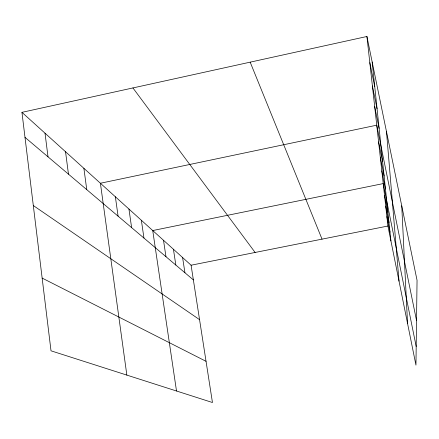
<?xml version="1.0" encoding="UTF-8"?>
<svg xmlns="http://www.w3.org/2000/svg" width="439" height="439" viewBox="0 0 439 439"><rect width="100%" height="100%" fill="white"/><g stroke="black" fill="none" stroke-linecap="round" stroke-linejoin="round"><path stroke-width="0.66" d="M21.95 112.34L191.086 265.211L212.454 402.514L51.012 350.816L21.95 112.34L366.922 36.486L417.05 280.296L415.952 365.144L387.917 226.025L366.922 36.486M191.086 265.211L387.917 226.025M42.149 278.085L206.045 361.319M33.309 205.545L199.558 319.647M25.001 137.358L193.379 279.917M132.929 87.937L255.119 252.463M250.181 62.157L322.028 239.14M369.825 62.711L374.769 86.823M372.393 85.923L377.068 108.773M374.686 106.622L379.115 128.325M416.529 320.53L376.744 125.181L100.405 183.25L126.849 375.098M378.599 141.929L382.61 161.662M380.284 157.113L384.114 175.984M381.815 170.941L385.48 189.022M416.194 346.514L383.214 183.59L152.734 230.546L176.511 391.001M384.537 195.542L387.906 212.207M385.755 206.522L388.992 222.557M386.874 216.652L389.991 232.099M182.591 257.528L184.94 272.778M173.427 249.248L175.836 265.068M163.506 240.281L165.975 256.722M141.358 220.263L143.959 238.075M128.945 209.046L131.612 227.627M115.358 196.76L118.091 216.175M83.887 168.318L86.757 189.648M65.532 151.729L68.468 174.162M45.019 133.193L48.016 156.849M372.168 62.014L390.919 240.923M386.485 131.656L399.029 281.158M401.74 205.825L407.54 323.389"/></g></svg>
